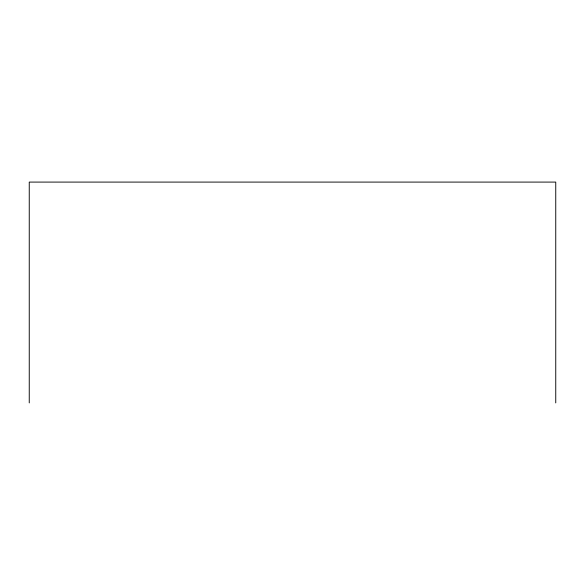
<?xml version="1.0" encoding="UTF-8"?>
<svg xmlns="http://www.w3.org/2000/svg" width="585" height="585" viewBox="0 0 585 585"><rect width="100%" height="100%" fill="white"/><g stroke="black" fill="none" stroke-linecap="round" stroke-linejoin="round"><path stroke-width="0.88" d="M555.75 402.911L555.75 182.089L29.25 182.089L29.25 402.911"/></g></svg>
